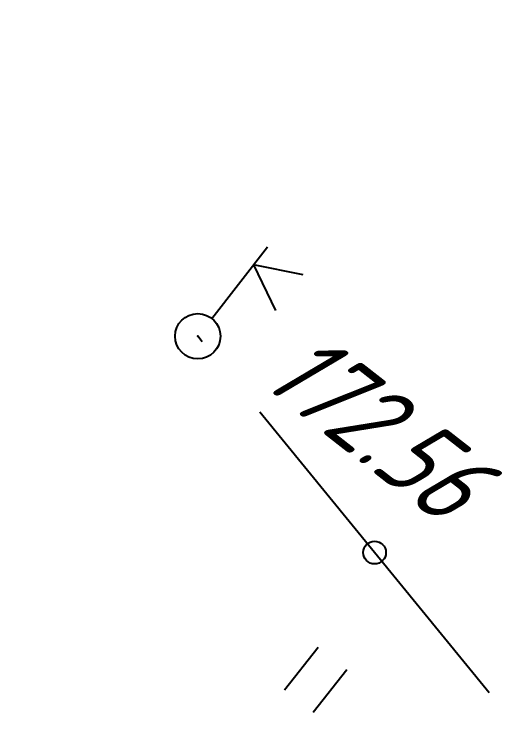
# Model space of a CAD drawing. Header units: millimetres. Extents: x -698 to 8131, y -704 to 4503.
# Drawn here: x 7407.86 to 7429.44, y 594.1 to 626.01 of the extents above; entities that cross this region are included whole.
import ezdxf
from ezdxf import colors
from ezdxf.entities.mleader import LeaderData, LeaderLine
from ezdxf.math import Vec2, Vec3

# ---------------------------------------------------------------- set-up
doc = ezdxf.new("R2010")
doc.units = ezdxf.units.MM
doc.linetypes.add('CONTI', pattern=[0])
for name, color, linetype in [('PI_OTDEFAULT', 172, 'CONTI'), ('PI_TTDEFAULT', 5, 'CONTI'), ('SIT_LDEFAULT', 7, 'CONTI'), ('USLZNDEFAULT', 7, 'CONTI'), ('Выноски', 250, 'Continuous')]:
    doc.layers.add(name, color=color, linetype=linetype)
doc.styles.add('eskd', font='isocpeui.ttf', dxfattribs={"width": 1.2})
doc.styles.add('ГОСТ', font='isocpeui.ttf', dxfattribs={"height": 4})

# ---------------------------------------------------------------- blocks, each defined once
blk = doc.blocks.new('BL_2011')
at = {"color": 0}
for p, q in [((0, 0), (0, 2.4)), ((1.6, 0), (1.6, 2.4))]:
    blk.add_line(p, q, dxfattribs=at)
blk = doc.blocks.new('BL_4017')
at = {"color": 0}
for p, q in [((0, 1), (0, 5)), ((2, 5), (0, 4)), ((0, 4), (2, 3))]:
    blk.add_line(p, q, dxfattribs=at)
blk.add_circle((0, 0), 1, dxfattribs=at)

msp = doc.modelspace()

# ---------------------------------------------------------------- linework, layer by layer
at = {"layer": 'PI_TTDEFAULT', "color": 5}
msp.add_point((7415.949, 611.81, 172.557), dxfattribs=at)
at = {"layer": 'SIT_LDEFAULT', "color": 7}
for p, q in [((7416.149, 611.56), (7415.949, 611.81)), ((7428.809, 596.07), (7418.679, 608.46))]:
    msp.add_line(p, q, dxfattribs=at)
msp.add_circle((7423.749, 602.26), 0.5, dxfattribs=at)

# ---------------------------------------------------------------- block references
at = {"layer": 'USLZNDEFAULT', "color": 7, "rotation": 322.0000000000001}
for name, p in [('BL_4017', (7415.949, 611.81)), ('BL_2011', (7419.779, 596.2))]:
    msp.add_blockref(name, p, dxfattribs=at)

# ---------------------------------------------------------------- texts
at = {"layer": 'PI_OTDEFAULT', "color": 172, "style": 'eskd', "oblique": 10, "width": 0.8}
msp.add_text('172.56', height=3.5, rotation=322, dxfattribs=at).set_placement((7418.639, 609.75))

# ---------------------------------------------------------------- leaders
at = {"layer": 'Выноски', "linetype": 'Continuous'}
ml = msp.add_multileader_mtext('Standard', dxfattribs=at)
ml.set_content('Граница работа по примыканию', color=256, style='ГОСТ')
ml.set_leader_properties()
ml.build(insert=Vec2(0, 0))
ml.multileader.update_dxf_attribs({"text_left_attachment_type": 5, "text_right_attachment_type": 5, "dogleg_length": 0, "arrow_head_size": 0.18})
ctx = ml.context
ctx.base_point, ctx.char_height, ctx.arrow_head_size, ctx.landing_gap_size, ctx.plane_origin, ctx.plane_x_axis, ctx.plane_y_axis = Vec3(7328.984, 558.261), 5, 0.18, 0, Vec3(7369.318, 465.301), Vec3(0.791347, -0.611367), Vec3(0.611367, 0.791347)
ctx.left_attachment, ctx.right_attachment = 5, 5
notes = []
notes.append((ctx, [(0, (1, 1, 0), (7328.984, 558.261), (0.829038, -0.559193), 0, [(0, [(7305.533, 613.132)], 0, [])])]))
ctx.mtext.insert, ctx.mtext.text_direction, ctx.mtext.rotation, ctx.mtext.flow_direction = Vec3(7332.917, 563.352), Vec3(0.791347, -0.611367), 5.625398, 5
for ctx, leaders in notes:
    for number, flags, end, landing, length, lines in leaders:
        leader = LeaderData()
        leader.index, (leader.has_last_leader_line, leader.has_dogleg_vector, leader.attachment_direction) = number, flags
        leader.last_leader_point, leader.dogleg_vector, leader.dogleg_length = Vec3(end), Vec3(landing), length
        for number, points, colour, breaks in lines:
            line = LeaderLine()
            line.index, line.vertices, line.color, line.breaks = number, Vec3.list(points), colors.encode_raw_color(colour), breaks
            leader.lines.append(line)
        ctx.leaders.append(leader)

doc.saveas('drawing.dxf')
